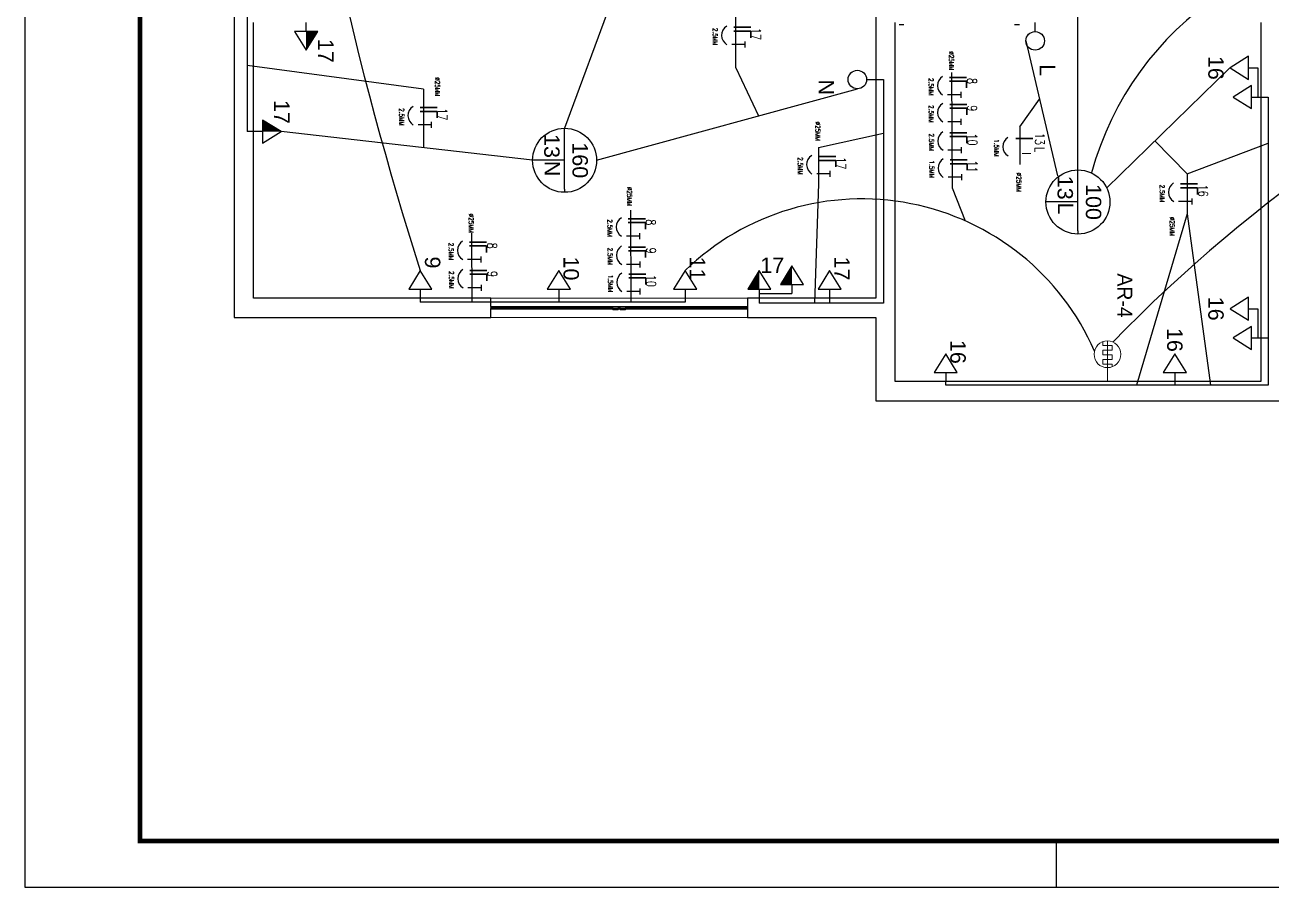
# Model space of a CAD drawing. Header units: metres. Extents: x 2012 to 4043, y 2396 to 4846.
# Drawn here: x 2109.15 to 2133.35, y 2396.38 to 2413.12 of the extents above; entities that cross this region are included whole.
import ezdxf
from ezdxf.enums import TextEntityAlignment as Align

# ---------------------------------------------------------------- set-up
doc = ezdxf.new("R2010")
doc.units = ezdxf.units.M
for name, color, linetype, lineweight in [('A-FLOR-PATT', 8, 'Continuous', 9), ('A-GLAZ', 151, 'Continuous', 9), ('LAYERCOMUM', 252, 'Continuous', 25), ('REDE ELETRICA', 7, 'Continuous', 9), ('TOMADAS', 20, 'Continuous', 13)]:
    doc.layers.add(name, color=color, linetype=linetype, lineweight=lineweight)
for name, color, linetype in [('ARQ-ALVNARIA (Paredes)', 4, 'Continuous'), ('ARQ-FOLHA', 7, 'Continuous'), ('ELETRODUTO EMBUTIDO LAJE PAREDE', 2, 'Continuous'), ('ELETRODUTO LUMINÁRIA', 3, 'Continuous'), ('PDF3_DI-Barramento Fase 3', 4, 'Continuous'), ('PENA1', 2, 'Continuous')]:
    doc.layers.add(name, color=color, linetype=linetype)
doc.styles.add('GYN_Carimbo_Página', font='arial.ttf', dxfattribs={"height": 0.6})
doc.styles.add('GYN_Dispositivos', font='arial.ttf', dxfattribs={"height": 0.2})
doc.styles.add('ROMAND', font='romand__.ttf', dxfattribs={"width": 0.75})
doc.styles.get("Standard").update_dxf_attribs({"font": 'arial.ttf'})

# ---------------------------------------------------------------- blocks, each defined once
blk = doc.blocks.new('FOLHA A2')
at = {"layer": 'ARQ-FOLHA'}
for p, q in [((0, 0), (0, -420)), ((224, -420), (224, -410)), ((0, -420), (594, -420))]:
    blk.add_line(p, q, dxfattribs=at)
at = {"layer": 'ARQ-FOLHA', "const_width": 1}
blk.add_lwpolyline([(25, -410), (584, -410), (584, -10), (25, -10), (25, -410)], dxfattribs=at)
blk = doc.blocks.new('Janela Blindex - Janela Blindex-1385514-1º PAVIMENTO')
at = {"layer": 'A-GLAZ'}
for p, q in [((1, 0.01), (-1, 0.01)), ((-1, 0.01), (-1, 0.005)), ((-1, 0.005), (1, 0.005)), ((-0.0484, 0.0145), (-0.0484, 0.01)), ((-0.0484, 0.0145), (-0.0284, 0.0145)), ((-0.0484, 0.005), (-0.0484, -0.005)), ((-0.0284, 0.0145), (-0.0084, 0.0145)), ((-0.0084, 0.0145), (-0.0084, 0.01)), ((-0.0084, 0.005), (-0.0084, -0.005)), ((0.0084, 0.0145), (0.0304, 0.0145)), ((0.0084, 0.0145), (0.0084, 0.01)), ((0.0084, 0.005), (0.0084, -0.005)), ((0.0304, 0.0145), (0.0484, 0.0145)), ((0.0484, 0.01), (0.0484, 0.0145)), ((0.0484, -0.005), (0.0484, 0.005)), ((1, 0.005), (1, 0.01)), ((1, -0.005), (-1, -0.005)), ((-1, -0.005), (-1, -0.01)), ((-1, -0.01), (1, -0.01)), ((1, -0.01), (1, -0.005))]:
    blk.add_line(p, q, dxfattribs=at)
at = {"layer": 'A-GLAZ', "lineweight": 25}
for p, q in [((-0.0484, 0.004), (-0.55, 0.004)), ((-0.55, 0.004), (-0.55, 0.001)), ((-0.55, 0.001), (-0.0484, 0.001)), ((-0.0084, 0.004), (0.0084, 0.004)), ((0.0084, 0.004), (-0.0084, 0.004)), ((0.0084, 0.001), (-0.0084, 0.001)), ((-0.0084, 0.001), (0.0084, 0.001)), ((0.55, 0.004), (0.0484, 0.004)), ((0.0484, 0.001), (0.55, 0.001)), ((0.55, 0.001), (0.55, 0.004)), ((-0.986, 0), (-1, 0)), ((-1, 0), (-1, -0.001)), ((-1, -0.001), (-0.986, -0.001)), ((-0.5, -0.001), (-1, -0.001)), ((-1, -0.001), (-1, -0.004)), ((-0.986, -0.004), (-1, -0.004)), ((-1, -0.004), (-1, -0.005)), ((-1, -0.004), (-0.5, -0.004)), ((-0.986, -0.001), (-0.986, 0)), ((-0.986, -0.005), (-0.986, -0.004)), ((-0.5134, 0), (-0.5134, -0.001)), ((-0.4984, 0), (-0.5134, 0)), ((-0.5134, -0.001), (-0.5, -0.001)), ((-0.5, -0.004), (-0.5134, -0.004)), ((-0.5134, -0.004), (-0.5134, -0.005)), ((-0.5, -0.001), (-0.5, -0.004)), ((-0.5, -0.004), (-0.5, -0.001)), ((-0.4984, -0.005), (-0.4984, 0)), ((-0.0084, 0), (0.0084, 0)), ((0.5134, 0), (0.4984, 0)), ((0.4984, 0), (0.4984, -0.005)), ((0.5, -0.004), (0.5, -0.001)), ((0.5, -0.001), (0.5134, -0.001)), ((1, -0.001), (0.5, -0.001)), ((0.5, -0.001), (0.5, -0.004)), ((0.5134, -0.004), (0.5, -0.004)), ((0.5, -0.004), (1, -0.004)), ((0.5134, -0.001), (0.5134, 0)), ((0.5134, -0.005), (0.5134, -0.004)), ((1, 0), (0.9856, 0)), ((0.9856, 0), (0.9856, -0.001)), ((0.9856, -0.001), (1, -0.001)), ((1, -0.004), (0.9856, -0.004)), ((0.9856, -0.004), (0.9856, -0.005)), ((1, -0.001), (1, 0)), ((1, -0.004), (1, -0.001)), ((1, -0.005), (1, -0.004))]:
    blk.add_line(p, q, dxfattribs=at)
blk = doc.blocks.new('*U94')
for p, q in [((-0.373, 0), (-0.416, 0)), ((0.373, 0), (-0.373, 0)), ((0, 0), (0, -0.373)), ((0.373, 0), (0.416, 0)), ((0, -0.373), (0, -0.416))]:
    blk.add_line(p, q)
blk.add_circle((0, 0), 0.416)
at = {"color": 7, "style": 'GYN_Dispositivos'}
blk.add_attdef('P', text='', height=0.2, dxfattribs=at).set_placement((0, 0.16), align=Align.BOTTOM_CENTER)
blk.add_attdef('CI', text='', height=0.2, dxfattribs=at).set_placement((-0.16, 0), align=Align.TOP_RIGHT)
blk.add_attdef('CM', text='', height=0.2, dxfattribs=at).set_placement((0.16, 0), align=Align.TOP_LEFT)
blk = doc.blocks.new('TomadaAr')
at = {"layer": 'TOMADAS', "ltscale": 3}
for p, q in [((-0.0363, 0.311), (-0.0363, 0.2816)), ((0, 0.3175), (0, 0)), ((-0.0363, 0.2816), (0.0363, 0.2816)), ((-0.0363, 0.2453), (0.0363, 0.2453)), ((-0.0363, 0.2453), (-0.0363, 0.2089)), ((-0.0363, 0.2089), (0.0363, 0.2089)), ((0.0363, 0.2816), (0.0363, 0.2453)), ((0.0363, 0.2089), (0.0363, 0.1726)), ((-0.0363, 0.1726), (0.0363, 0.1726)), ((-0.0363, 0.1726), (-0.0363, 0.1363)), ((-0.0363, 0.1363), (0.0363, 0.1363)), ((0.0363, 0.1363), (0.0363, 0.1157))]:
    blk.add_line(p, q, dxfattribs=at)
blk.add_circle((0, 0.2133), 0.1042, dxfattribs=at)
blk.add_attdef('AR-CI', text='', height=0.12).set_placement((-0.0261, 0.357), align=Align.CENTER)
blk = doc.blocks.new('*U85')
for p, q in [((0, 0.36), (-0.15, 0.12)), ((0.15, 0.12), (0, 0.36)), ((-0.15, 0.12), (0.15, 0.12)), ((0, 0.12), (0, 0))]:
    blk.add_line(p, q)
at = {"layer": 'REDE ELETRICA', "style": 'GYN_Carimbo_Página'}
blk.add_attdef('CIRCUITO', text='', height=0.2, dxfattribs=at).set_placement((0, 0.542), align=Align.MIDDLE_CENTER)
blk = doc.blocks.new('*U81')
blk.add_line((0, 0.12), (0, 0))
blk.add_circle((0, 0.24), 0.12)
at = {"layer": 'REDE ELETRICA', "style": 'GYN_Carimbo_Página'}
blk.add_attdef('COMANDO', text='', height=0.2, dxfattribs=at).set_placement((0, 0.542), align=Align.MIDDLE_CENTER)
blk = doc.blocks.new('*U86')
for points in [[(0, 0.36), (-0.075, 0.24), (0, 0.24)], [(0, 0.24), (-0.075, 0.24), (-0.15, 0.12), (0, 0.12)]]:
    blk.add_hatch(color=256).paths.add_polyline_path(points)
for p, q in [((0, 0.36), (-0.15, 0.12)), ((0.15, 0.12), (0, 0.36)), ((-0.15, 0.12), (0.15, 0.12)), ((0, 0.12), (0, 0))]:
    blk.add_line(p, q)
at = {"layer": 'REDE ELETRICA', "style": 'GYN_Carimbo_Página'}
blk.add_attdef('CIRCUITO', text='', height=0.2, dxfattribs=at).set_placement((0, 0.542), align=Align.MIDDLE_CENTER)

msp = doc.modelspace()

# ---------------------------------------------------------------- linework, layer by layer
at = {"layer": 'A-FLOR-PATT', "lineweight": 25}
for p, q in [((2118.201, 2407.651), (2118.201, 2407.813)), ((2118.201, 2407.614), (2118.201, 2407.627)), ((2118.201, 2407.44), (2118.201, 2407.602)), ((2123.186, 2407.813), (2123.186, 2407.44)), ((2123.186, 2407.627), (2123.186, 2407.614))]:
    msp.add_line(p, q, dxfattribs=at)
at = {"layer": 'A-FLOR-PATT'}
for p, q in [((2118.201, 2407.813), (2123.186, 2407.813)), ((2123.186, 2407.44), (2118.201, 2407.44)), ((2126.953, 2405.814), (2126.913, 2405.814))]:
    msp.add_line(p, q, dxfattribs=at)
at = {"layer": 'ARQ-ALVNARIA (Paredes)'}
for p, q in [((2113.216, 2414.543), (2113.216, 2407.44)), ((2125.679, 2413.546), (2125.679, 2407.813)), ((2113.59, 2407.813), (2113.59, 2413.172)), ((2126.053, 2406.193), (2126.053, 2413.172)), ((2133.156, 2413.172), (2133.156, 2406.193)), ((2126.225, 2413.123), (2126.13, 2413.123)), ((2128.468, 2413.123), (2128.373, 2413.123)), ((2118.201, 2407.813), (2113.59, 2407.813)), ((2125.679, 2407.813), (2123.186, 2407.813)), ((2113.216, 2407.44), (2118.201, 2407.44)), ((2123.186, 2407.44), (2125.679, 2407.44)), ((2125.679, 2407.44), (2125.679, 2405.819)), ((2133.156, 2406.193), (2126.053, 2406.193)), ((2125.679, 2405.819), (2133.53, 2405.819))]:
    msp.add_line(p, q, dxfattribs=at)
at = {"layer": 'ELETRODUTO EMBUTIDO LAJE PAREDE'}
for p, q in [((2122.314, 2418.408), (2119.634, 2411.115)), ((2129.604, 2410.305), (2129.604, 2418.408)), ((2113.467, 2413.311), (2113.467, 2411.05)), ((2128.594, 2412.813), (2129.208, 2410.193)), ((2130.163, 2409.957), (2132.557, 2412.289)), ((2125.679, 2412.062), (2125.827, 2412.062)), ((2125.827, 2412.062), (2125.827, 2407.718)), ((2120.256, 2410.493), (2125.32, 2411.882)), ((2113.59, 2411.05), (2113.467, 2411.05)), ((2119.013, 2410.493), (2114.128, 2411.05)), ((2116.832, 2407.813), (2116.832, 2407.737)), ((2119.523, 2407.737), (2116.832, 2407.737)), ((2119.523, 2407.813), (2119.523, 2407.737)), ((2121.976, 2407.737), (2119.523, 2407.737)), ((2121.976, 2407.813), (2121.976, 2407.737)), ((2123.416, 2407.813), (2123.416, 2407.718)), ((2125.827, 2407.718), (2123.416, 2407.718)), ((2124.782, 2407.813), (2124.782, 2407.718)), ((2133.156, 2407.043), (2133.3, 2407.043)), ((2131.486, 2406.193), (2131.486, 2406.125))]:
    msp.add_line(p, q, dxfattribs=at)
msp.add_lwpolyline([(2133.156, 2411.721), (2133.3, 2411.721), (2133.3, 2406.125), (2127.036, 2406.125), (2127.036, 2406.193)], dxfattribs=at)
for centre, radius, start, end in [((2181.567, 2429.059), 67.966, 187.14014, 197.73807), ((2135.808, 2408.606), 6.165, 83.927, 164.5598), ((2151.385, 2386.466), 29.418, 112.9051, 135.8357), ((2125.408, 2404.813), 4.93, 23.6086, 134.1215)]:
    msp.add_arc(centre, radius, start, end, dxfattribs=at)
at = {"layer": 'ELETRODUTO LUMINÁRIA'}
for p, q in [((2133.096, 2412.289), (2133.096, 2411.721)), ((2123.416, 2407.903), (2124.05, 2407.903)), ((2133.096, 2407.61), (2133.096, 2407.043))]:
    msp.add_line(p, q, dxfattribs=at)
at = {"layer": 'LAYERCOMUM'}
for p, q in [((2122.96, 2412.291), (2122.957, 2413.757)), ((2116.892, 2411.873), (2113.467, 2412.336)), ((2122.96, 2412.291), (2123.403, 2411.356)), ((2116.892, 2411.873), (2116.892, 2410.735)), ((2128.475, 2411.146), (2128.86, 2411.679)), ((2124.567, 2410.74), (2125.827, 2411.022)), ((2131.724, 2410.23), (2131.1, 2410.87)), ((2131.724, 2410.23), (2133.3, 2410.823)), ((2124.567, 2410.74), (2124.567, 2410.035)), ((2124.567, 2410.035), (2124.489, 2407.718)), ((2127.164, 2409.956), (2127.413, 2409.317)), ((2131.727, 2409.452), (2130.739, 2406.125)), ((2131.727, 2409.452), (2132.177, 2406.125))]:
    msp.add_line(p, q, dxfattribs=at)
at = {"layer": 'LAYERCOMUM', "linetype": 'Continuous'}
for p, q in [((2127.149, 2412.199), (2127.164, 2409.956)), ((2128.475, 2411.146), (2128.478, 2410.409)), ((2131.724, 2410.23), (2131.727, 2409.452)), ((2120.911, 2409.527), (2120.922, 2407.737)), ((2117.828, 2409.078), (2117.835, 2407.737))]:
    msp.add_line(p, q, dxfattribs=at)
at = {"layer": 'PENA1'}
for centre in [(2122.894, 2412.919), (2127.085, 2411.944), (2116.803, 2411.359), (2127.089, 2411.418), (2127.094, 2410.868), (2128.357, 2410.758), (2124.546, 2410.407), (2127.098, 2410.342), (2131.573, 2409.873), (2120.848, 2409.199), (2117.765, 2408.744), (2120.852, 2408.65), (2117.77, 2408.194), (2120.857, 2408.124)]:
    msp.add_arc(centre, 0.211, 121.9194, 239.0111, dxfattribs=at)

# ---------------------------------------------------------------- block references
at = {"layer": 'A-FLOR-PATT', "xscale": 2.492523972689149, "yscale": 2.492523972689149, "zscale": 2.492523972689149, "rotation": 179.9999999999999}
msp.add_blockref('Janela Blindex - Janela Blindex-1385514-1º PAVIMENTO', (2120.694, 2407.627), dxfattribs=at)
at = {"layer": 'ARQ-FOLHA', "xscale": 0.08944633452801547, "yscale": 0.08944633452801547, "zscale": 0.08944633452801547}
msp.add_blockref('FOLHA A2', (2109.153, 2433.943), dxfattribs=at)
at = {"layer": 'ELETRODUTO LUMINÁRIA'}
ref = msp.add_blockref('*U86', (2114.615, 2413.172), dxfattribs=dict(at, xscale=1.49551438361349, yscale=1.49551438361349, zscale=1.49551438361349, rotation=180))
ref.add_attrib('CIRCUITO', '17', dxfattribs={"layer": 'REDE ELETRICA', "height": 0.2991, "rotation": 270, "style": 'GYN_Carimbo_Página'}).set_placement((2114.997, 2412.621), align=Align.MIDDLE_CENTER)
ref = msp.add_blockref('*U81', (2128.773, 2413.172), dxfattribs=dict(at, xscale=1.49551438361349, yscale=1.49551438361349, zscale=1.49551438361349, rotation=180))
ref.add_attrib('COMANDO', 'L', dxfattribs={"layer": 'REDE ELETRICA', "height": 0.299, "rotation": 270, "style": 'GYN_Carimbo_Página'}).set_placement((2128.773, 2412.362), align=Align.BOTTOM_LEFT)
ref = msp.add_blockref('*U85', (2133.096, 2412.289), dxfattribs=dict(at, xscale=1.49551438361349, yscale=1.49551438361349, zscale=1.49551438361349, rotation=89.99999999999999))
ref.add_attrib('CIRCUITO', '16', dxfattribs={"layer": 'REDE ELETRICA', "height": 0.2991, "rotation": 270, "style": 'GYN_Carimbo_Página'}).set_placement((2132.285, 2412.289), align=Align.MIDDLE_CENTER)
ref = msp.add_blockref('*U81', (2125.679, 2412.062), dxfattribs=dict(at, xscale=1.49551438361349, yscale=1.49551438361349, zscale=1.49551438361349, rotation=89.99999999999997))
ref.add_attrib('COMANDO', 'N', dxfattribs={"layer": 'REDE ELETRICA', "height": 0.299, "rotation": 270, "style": 'GYN_Carimbo_Página'}).set_placement((2124.868, 2412.062), align=Align.TOP_LEFT)
at = {"layer": 'ELETRODUTO LUMINÁRIA', "xscale": 1.49551438361349, "yscale": 1.49551438361349, "zscale": 1.49551438361349, "rotation": 89.99999999999999}
for p in [(2133.156, 2411.721), (2133.156, 2407.043)]:
    msp.add_blockref('*U85', p, dxfattribs=at)
at = {"layer": 'ELETRODUTO LUMINÁRIA'}
ref = msp.add_blockref('*U86', (2113.59, 2411.05), dxfattribs=dict(at, xscale=1.49551438361349, yscale=1.49551438361349, zscale=1.49551438361349, rotation=270))
ref.add_attrib('CIRCUITO', '17', dxfattribs={"layer": 'REDE ELETRICA', "height": 0.2991, "rotation": 270, "style": 'GYN_Carimbo_Página'}).set_placement((2114.142, 2411.432), align=Align.MIDDLE_CENTER)
ref = msp.add_blockref('*U94', (2119.634, 2410.493), dxfattribs=dict(at, xscale=1.49551438361349, yscale=1.49551438361349, zscale=1.49551438361349, rotation=270))
ref.add_attrib('P', '160', dxfattribs={"layer": '0', "color": 7, "height": 0.2991, "rotation": 270, "style": 'GYN_Dispositivos'}).set_placement((2119.697, 2410.493), align=Align.BOTTOM_CENTER)
ref.add_attrib('CI', '13', dxfattribs={"layer": '0', "color": 7, "height": 0.2991, "rotation": 270, "style": 'GYN_Dispositivos'}).set_placement((2119.537, 2410.538), align=Align.TOP_RIGHT)
ref.add_attrib('CM', 'N', dxfattribs={"layer": '0', "color": 7, "height": 0.299, "rotation": 270, "style": 'GYN_Dispositivos'}).set_placement((2119.544, 2410.483), align=Align.TOP_LEFT)
ref = msp.add_blockref('*U94', (2129.604, 2409.683), dxfattribs=dict(at, xscale=1.49551438361349, yscale=1.49551438361349, zscale=1.49551438361349, rotation=270))
ref.add_attrib('P', '100', dxfattribs={"layer": '0', "color": 7, "height": 0.2991, "rotation": 270, "style": 'GYN_Dispositivos'}).set_placement((2129.668, 2409.683), align=Align.BOTTOM_CENTER)
ref.add_attrib('CI', '13', dxfattribs={"layer": '0', "color": 7, "height": 0.2991, "rotation": 270, "style": 'GYN_Dispositivos'}).set_placement((2129.507, 2409.728), align=Align.TOP_RIGHT)
ref.add_attrib('CM', 'L', dxfattribs={"layer": '0', "color": 7, "height": 0.299, "rotation": 270, "style": 'GYN_Dispositivos'}).set_placement((2129.514, 2409.673), align=Align.TOP_LEFT)
ref = msp.add_blockref('*U85', (2116.832, 2407.813), dxfattribs=dict(at, xscale=1.49551438361349, yscale=1.49551438361349, zscale=1.49551438361349))
ref.add_attrib('CIRCUITO', '9', dxfattribs={"layer": 'REDE ELETRICA', "height": 0.299, "rotation": 270, "style": 'GYN_Carimbo_Página'}).set_placement((2116.832, 2408.624), align=Align.BOTTOM_LEFT)
ref = msp.add_blockref('*U85', (2119.523, 2407.813), dxfattribs=dict(at, xscale=1.49551438361349, yscale=1.49551438361349, zscale=1.49551438361349))
ref.add_attrib('CIRCUITO', '10', dxfattribs={"layer": 'REDE ELETRICA', "height": 0.2991, "rotation": 270, "style": 'GYN_Carimbo_Página'}).set_placement((2119.523, 2408.624), align=Align.BOTTOM_LEFT)
ref = msp.add_blockref('*U85', (2121.976, 2407.813), dxfattribs=dict(at, xscale=1.49551438361349, yscale=1.49551438361349, zscale=1.49551438361349))
ref.add_attrib('CIRCUITO', '11', dxfattribs={"layer": 'REDE ELETRICA', "height": 0.2991, "rotation": 270, "style": 'GYN_Carimbo_Página'}).set_placement((2121.976, 2408.624), align=Align.BOTTOM_LEFT)
ref = msp.add_blockref('*U86', (2124.05, 2407.903), dxfattribs=dict(at, xscale=1.49551438361349, yscale=1.49551438361349, zscale=1.49551438361349))
ref.add_attrib('CIRCUITO', '17', dxfattribs={"layer": 'REDE ELETRICA', "height": 0.2991, "style": 'GYN_Carimbo_Página'}).set_placement((2123.668, 2408.455), align=Align.MIDDLE_CENTER)
ref = msp.add_blockref('*U85', (2124.782, 2407.813), dxfattribs=dict(at, xscale=1.49551438361349, yscale=1.49551438361349, zscale=1.49551438361349))
ref.add_attrib('CIRCUITO', '17', dxfattribs={"layer": 'REDE ELETRICA', "height": 0.2991, "rotation": 270, "style": 'GYN_Carimbo_Página'}).set_placement((2124.782, 2408.624), align=Align.BOTTOM_LEFT)
at = {"layer": 'ELETRODUTO LUMINÁRIA', "xscale": 1.49551438361349, "yscale": 1.49551438361349, "zscale": 1.49551438361349}
msp.add_blockref('*U86', (2123.416, 2407.813), dxfattribs=at)
at = {"layer": 'ELETRODUTO LUMINÁRIA'}
ref = msp.add_blockref('*U85', (2133.096, 2407.61), dxfattribs=dict(at, xscale=1.49551438361349, yscale=1.49551438361349, zscale=1.49551438361349, rotation=89.99999999999999))
ref.add_attrib('CIRCUITO', '16', dxfattribs={"layer": 'REDE ELETRICA', "height": 0.2991, "rotation": 270, "style": 'GYN_Carimbo_Página'}).set_placement((2132.285, 2407.61), align=Align.MIDDLE_CENTER)
ref = msp.add_blockref('*U85', (2131.486, 2406.193), dxfattribs=dict(at, xscale=1.49551438361349, yscale=1.49551438361349, zscale=1.49551438361349))
ref.add_attrib('CIRCUITO', '16', dxfattribs={"layer": 'REDE ELETRICA', "height": 0.2991, "rotation": 270, "style": 'GYN_Carimbo_Página'}).set_placement((2131.486, 2407.004), align=Align.MIDDLE_CENTER)
ref = msp.add_blockref('*U85', (2127.036, 2406.193), dxfattribs=dict(at, xscale=1.49551438361349, yscale=1.49551438361349, zscale=1.49551438361349))
ref.add_attrib('CIRCUITO', '16', dxfattribs={"layer": 'REDE ELETRICA', "height": 0.2991, "rotation": 270, "style": 'GYN_Carimbo_Página'}).set_placement((2127.036, 2407.004), align=Align.BOTTOM_LEFT)
at = {"layer": 'PDF3_DI-Barramento Fase 3'}
ref = msp.add_blockref('TomadaAr', (2130.177, 2406.193), dxfattribs=dict(at, xscale=2.492523972689149, yscale=2.492523972689149, zscale=2.492523972689149))
ref.add_attrib('AR-CI', 'AR-4', dxfattribs={"layer": '0', "color": 7, "height": 0.2892, "rotation": 270, "width": 0.93508}).set_placement((2130.661, 2408.296), align=Align.TOP_LEFT)

# ---------------------------------------------------------------- texts
at = {"layer": 'PENA1', "style": 'ROMAND', "width": 0.75}
for s, height, rotation, p in [('2.5MM', 0.0919, 270, (2122.487, 2413.065)), ('I', 0.331, 90, (2123.348, 2413.035)), ('17', 0.1837, 270, (2123.207, 2413.065)), ('T', 0.257, 270, (2122.802, 2412.807)), ('%%C25MM', 0.0919, 270, (2127.073, 2412.613)), ('%%C25MM', 0.0919, 270, (2117.091, 2412.107)), ('2.5MM', 0.0919, 270, (2126.678, 2412.09)), ('I', 0.331, 90, (2127.539, 2412.061)), ('8', 0.184, 270, (2127.399, 2412.09)), ('T', 0.257, 270, (2126.993, 2411.832)), ('2.5MM', 0.0919, 270, (2116.396, 2411.505)), ('I', 0.331, 90, (2117.257, 2411.476)), ('2.5MM', 0.0919, 270, (2126.682, 2411.564)), ('I', 0.331, 90, (2127.543, 2411.535)), ('9', 0.184, 270, (2127.403, 2411.564)), ('T', 0.257, 270, (2116.711, 2411.247)), ('17', 0.1837, 270, (2117.117, 2411.505)), ('%%C25MM', 0.0919, 270, (2124.479, 2411.244)), ('T', 0.257, 270, (2126.997, 2411.306)), ('2.5MM', 0.0919, 270, (2126.687, 2411.014)), ('I', 0.331, 90, (2127.548, 2410.985)), ('13', 0.1837, 270, (2128.715, 2411.026, -0.422)), ('10', 0.1837, 270, (2127.407, 2411.015)), ('1.5MM', 0.0919, 270, (2127.95, 2410.904)), ('I', 0.331, 90, (2128.826, 2410.871)), ('2.5MM', 0.0919, 270, (2124.139, 2410.553)), ('I', 0.331, 90, (2125, 2410.524)), ('17', 0.1837, 270, (2124.859, 2410.554)), ('T', 0.257, 270, (2127.002, 2410.756)), ('I', 0.331, 90, (2127.552, 2410.459)), ('I', 0.165, 90, (2128.738, 2410.606, -0.422)), ('L', 0.184, 270, (2128.712, 2410.749, -0.422)), ('T', 0.257, 270, (2124.453, 2410.295)), ('1.5MM', 0.0919, 270, (2126.691, 2410.488)), ('11', 0.1837, 270, (2127.412, 2410.489)), ('T', 0.257, 270, (2127.006, 2410.23)), ('%%C25MM', 0.0919, 270, (2128.384, 2410.252)), ('I', 0.331, 90, (2132.027, 2409.99)), ('%%C25MM', 0.0919, 270, (2120.823, 2409.977)), ('2.5MM', 0.0919, 270, (2131.166, 2410.019)), ('16', 0.1837, 270, (2131.887, 2410.02)), ('T', 0.257, 270, (2131.481, 2409.761)), ('%%C25MM', 0.0919, 270, (2117.747, 2409.456)), ('2.5MM', 0.0919, 270, (2120.441, 2409.346)), ('I', 0.331, 90, (2121.302, 2409.316)), ('8', 0.184, 270, (2121.161, 2409.346)), ('%%C25MM', 0.0919, 270, (2131.361, 2409.395)), ('T', 0.257, 270, (2120.756, 2409.087)), ('2.5MM', 0.0919, 270, (2117.358, 2408.891)), ('I', 0.331, 90, (2118.219, 2408.861)), ('8', 0.184, 270, (2118.079, 2408.891)), ('I', 0.331, 90, (2121.306, 2408.766)), ('T', 0.257, 270, (2117.673, 2408.632)), ('2.5MM', 0.0919, 270, (2120.445, 2408.796)), ('9', 0.184, 270, (2121.166, 2408.796)), ('2.5MM', 0.0919, 270, (2117.363, 2408.341)), ('I', 0.331, 90, (2118.224, 2408.311)), ('T', 0.257, 270, (2120.76, 2408.537)), ('9', 0.184, 270, (2118.083, 2408.341)), ('1.5MM', 0.0919, 270, (2120.45, 2408.27)), ('I', 0.331, 90, (2121.311, 2408.24)), ('10', 0.1837, 270, (2121.17, 2408.27)), ('T', 0.257, 270, (2117.678, 2408.082)), ('T', 0.257, 270, (2120.764, 2408.011))]:
    msp.add_text(s, height=height, rotation=rotation, dxfattribs=at).set_placement(p, align=Align.BOTTOM_LEFT)
at = {"layer": 'PENA1', "style": 'ROMAND', "text_generation_flag": 2, "width": 0.75}
for p in [(2123.348, 2413.045), (2127.539, 2412.07), (2127.543, 2411.545), (2117.257, 2411.486), (2127.548, 2410.995), (2125, 2410.534), (2127.552, 2410.469), (2132.027, 2410), (2121.302, 2409.326), (2118.219, 2408.871), (2121.306, 2408.776), (2118.224, 2408.321), (2121.311, 2408.25)]:
    msp.add_text('L', height=0.331, rotation=90, dxfattribs=at).set_placement(p, align=Align.BOTTOM_LEFT)

doc.saveas('drawing.dxf')
